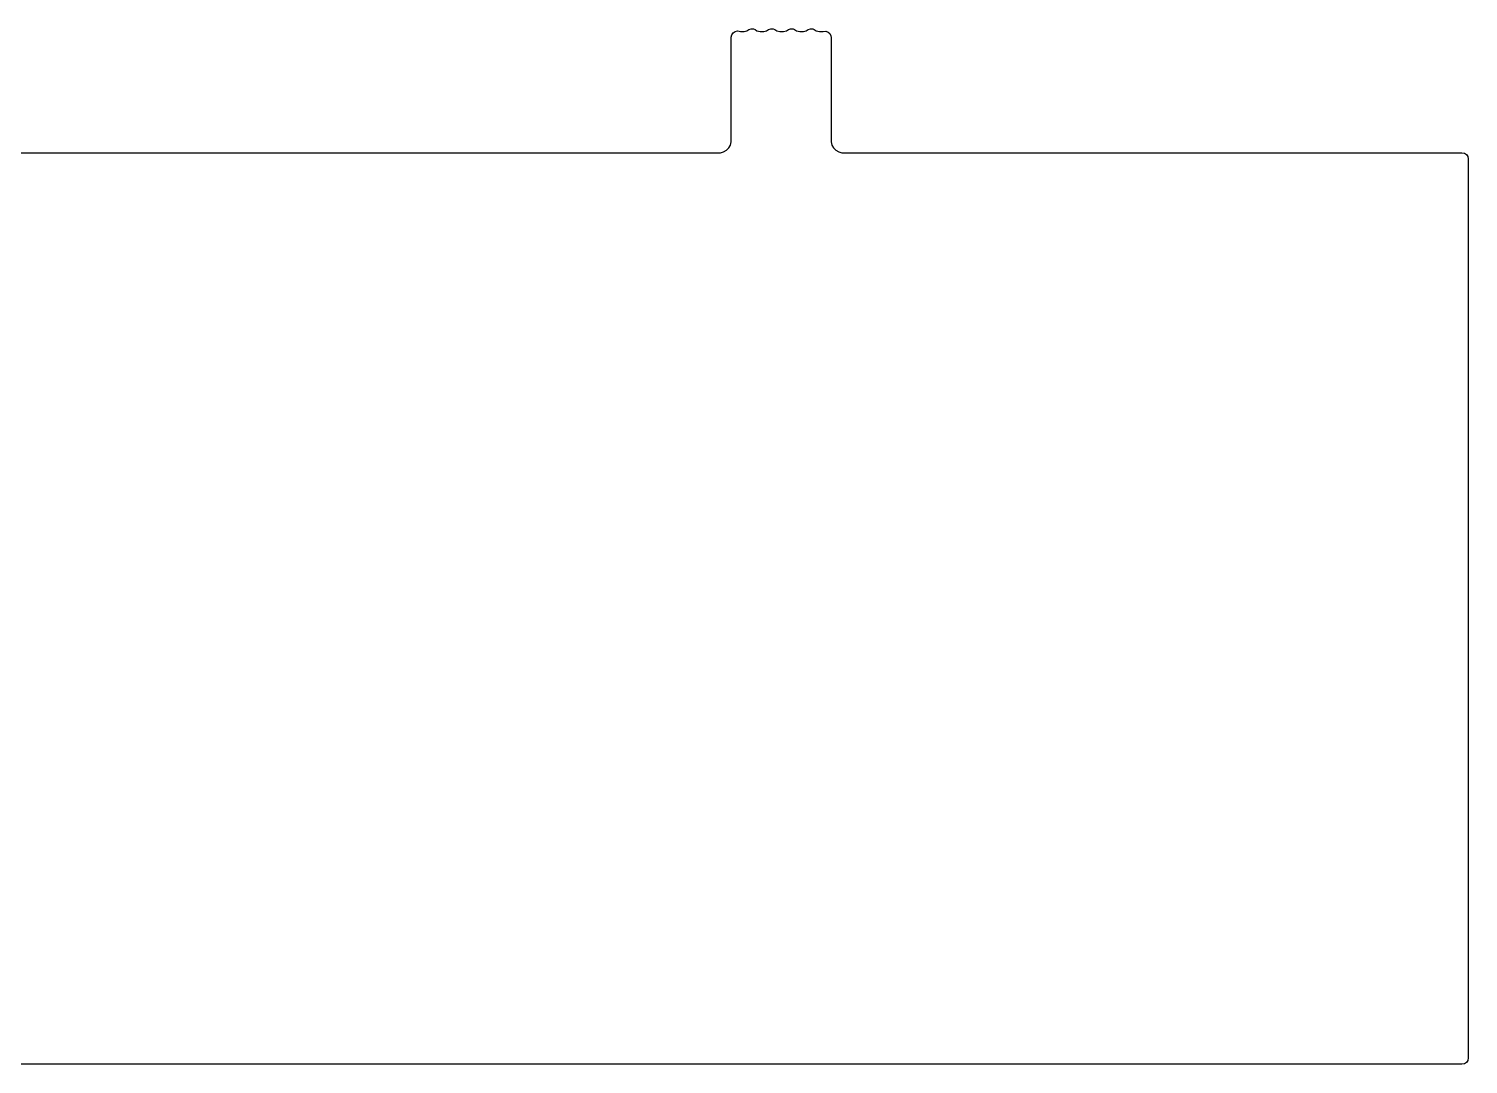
# Model space of a CAD drawing. Header units: inches. Extents: x 2.6 to 14.2, y -7.9 to -3.5.
# Drawn here: x 11.933 to 14.203, y -7.871 to -6.238 of the extents above; entities that cross this region are included whole.
import ezdxf

# ---------------------------------------------------------------- set-up
doc = ezdxf.new("R2010")
doc.units = ezdxf.units.IN
doc.header["$MEASUREMENT"] = 0
doc.layers.add('B.Cu', color=153, linetype='CONTINUOUS', true_color=0x4d7fc4)

msp = doc.modelspace()

# ---------------------------------------------------------------- linework, layer by layer
at = {"layer": 'B.Cu', "linetype": 'CONTINUOUS'}
for p, q in [((13.0611, -6.2426), (13.0655, -6.2414)), ((13.0655, -6.2414), (13.0686, -6.2396)), ((13.0686, -6.2396), (13.0722, -6.2384)), ((13.0722, -6.2384), (13.0761, -6.2386)), ((13.0761, -6.2386), (13.0784, -6.2396)), ((13.0784, -6.2396), (13.0815, -6.2414)), ((13.0815, -6.2414), (13.0815, -6.2414)), ((13.0815, -6.2414), (13.0815, -6.2414)), ((13.0815, -6.2414), (13.0865, -6.2427)), ((13.0922, -6.2426), (13.0967, -6.2414)), ((13.0967, -6.2414), (13.0998, -6.2396)), ((13.0998, -6.2396), (13.1034, -6.2384)), ((13.1034, -6.2384), (13.1072, -6.2386)), ((13.1072, -6.2386), (13.1096, -6.2396)), ((13.1096, -6.2396), (13.1127, -6.2414)), ((13.1127, -6.2414), (13.1177, -6.2427)), ((13.1234, -6.2426), (13.1279, -6.2414)), ((13.1279, -6.2414), (13.131, -6.2396)), ((13.131, -6.2396), (13.1346, -6.2384)), ((13.1346, -6.2384), (13.1384, -6.2386)), ((13.1384, -6.2386), (13.1408, -6.2396)), ((13.1408, -6.2396), (13.1438, -6.2414)), ((13.1438, -6.2414), (13.1488, -6.2427)), ((13.1546, -6.2426), (13.159, -6.2414)), ((13.159, -6.2414), (13.1621, -6.2396)), ((13.1621, -6.2396), (13.1657, -6.2384)), ((13.1657, -6.2384), (13.1696, -6.2386)), ((13.1696, -6.2386), (13.1719, -6.2396)), ((13.1719, -6.2396), (13.175, -6.2414)), ((13.175, -6.2414), (13.175, -6.2414)), ((13.175, -6.2414), (13.175, -6.2414)), ((13.175, -6.2414), (13.18, -6.2427)), ((13.0409, -6.2517), (13.0417, -6.2479)), ((13.0409, -6.4166), (13.0409, -6.2517)), ((13.0417, -6.2479), (13.0438, -6.2447)), ((13.0438, -6.2447), (13.047, -6.2426)), ((13.047, -6.2426), (13.0507, -6.2418)), ((13.0507, -6.2418), (13.0533, -6.2422)), ((13.0533, -6.2422), (13.0553, -6.2427)), ((13.0553, -6.2427), (13.0605, -6.2427)), ((13.0605, -6.2427), (13.0611, -6.2426)), ((13.0865, -6.2427), (13.0917, -6.2427)), ((13.0917, -6.2427), (13.0922, -6.2426)), ((13.1177, -6.2427), (13.1229, -6.2427)), ((13.1229, -6.2427), (13.1234, -6.2426)), ((13.1488, -6.2427), (13.154, -6.2427)), ((13.154, -6.2427), (13.1546, -6.2426)), ((13.18, -6.2427), (13.1852, -6.2427)), ((13.1852, -6.2427), (13.186, -6.2425)), ((13.186, -6.2425), (13.1899, -6.2423)), ((13.1899, -6.2423), (13.1935, -6.2435)), ((13.1935, -6.2435), (13.1963, -6.246)), ((13.1963, -6.246), (13.198, -6.2494)), ((13.198, -6.2494), (13.1984, -6.252)), ((13.1984, -6.252), (13.1984, -6.4166)), ((13.037, -6.4261), (13.0396, -6.4216)), ((13.0396, -6.4216), (13.0409, -6.4166)), ((13.1984, -6.4166), (13.1997, -6.4216)), ((13.1997, -6.4216), (13.1997, -6.4216)), ((13.1997, -6.4216), (13.1997, -6.4216)), ((13.1997, -6.4216), (13.2023, -6.4261)), ((11.7817, -6.4337), (13.0238, -6.4337)), ((13.0238, -6.4337), (13.0288, -6.4323)), ((13.0288, -6.4323), (13.0333, -6.4297)), ((13.0333, -6.4297), (13.037, -6.4261)), ((13.2023, -6.4261), (13.206, -6.4297)), ((13.206, -6.4297), (13.2105, -6.4323)), ((13.2105, -6.4323), (13.2155, -6.4337)), ((13.2155, -6.4337), (14.1931, -6.4337)), ((14.1931, -6.4337), (14.1969, -6.4344)), ((14.1969, -6.4344), (14.2001, -6.4366)), ((14.2001, -6.4366), (14.2022, -6.4397)), ((14.2022, -6.4397), (14.2029, -6.4435)), ((14.2029, -6.4435), (14.2029, -7.8608)), ((14.1931, -7.8706), (2.5986, -7.8706)), ((14.1969, -7.8699), (14.1931, -7.8706)), ((14.2001, -7.8678), (14.1969, -7.8699)), ((14.2022, -7.8646), (14.2001, -7.8678)), ((14.2029, -7.8608), (14.2022, -7.8646))]:
    msp.add_line(p, q, dxfattribs=at)

doc.saveas('drawing.dxf')
